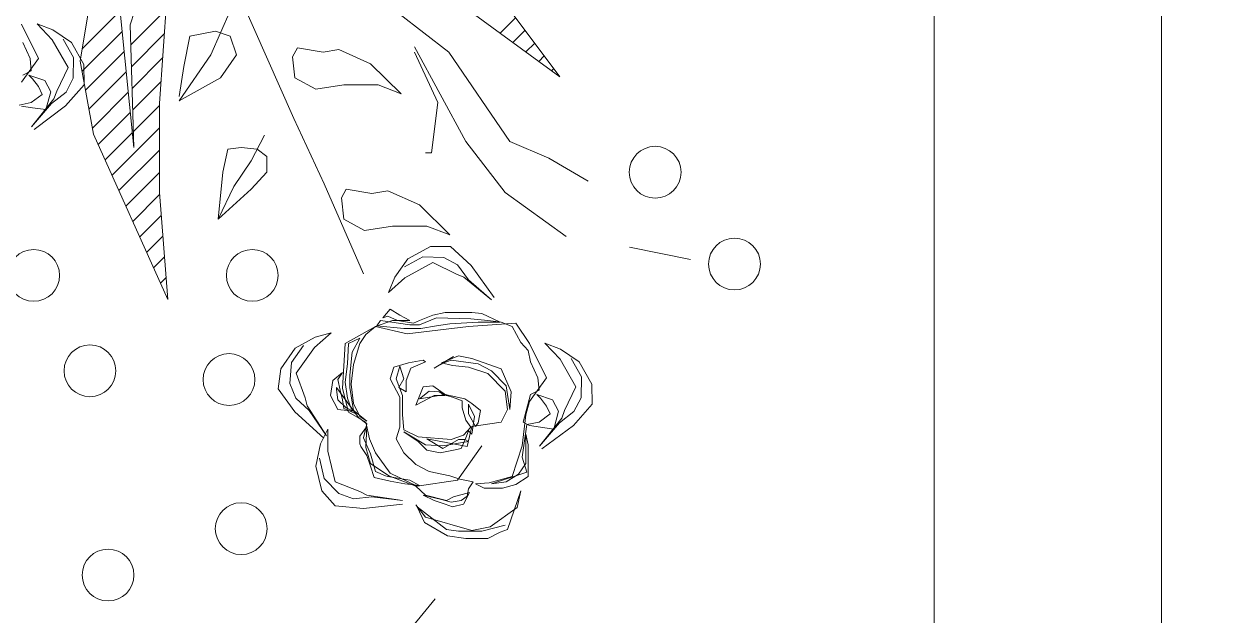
# Model space of a CAD drawing. Header units: millimetres. Extents: x -122165 to 59500, y -31598 to 53500.
# Drawn here: x 19124.9 to 19516.6, y 5434.5 to 5629.5 of the extents above; entities that cross this region are included whole.
import ezdxf

# ---------------------------------------------------------------- set-up
doc = ezdxf.new("R2010")
doc.units = ezdxf.units.MM
doc.header["$MEASUREMENT"] = 0
for name, color, linetype, lineweight in [('ARC_A_ R.C.C', 162, 'Continuous', 40), ('ARC_A_R.C.C. Hatch', 8, 'Continuous', 5), ('ARC_A_Steel_1(fabrication)', 46, 'Continuous', 9), ('Lan_Planter', 74, 'Continuous', 13)]:
    doc.layers.add(name, color=color, linetype=linetype, lineweight=lineweight)

# ---------------------------------------------------------------- blocks, each defined once
blk = doc.blocks.new('ARC$1$Existing Layout$0$col gf 180116')
at = {"layer": 'ARC_A_R.C.C. Hatch'}
h = blk.add_hatch(color=256, dxfattribs=at)
h.dxf.hatch_style = 1
h.paths.add_polyline_path([(201.73999, 26.78621), (202.64, 26.78621), (202.64, 26.48621), (201.73999, 26.48621)])
edge = h.paths.add_edge_path()
edge.add_line((216.33999, 22.98621), (216.13999, 22.98621))
edge.add_line((216.13999, 22.98621), (216.13999, 25.58621))
edge.add_line((216.13999, 25.58621), (218.33999, 25.58621))
edge.add_line((218.33999, 25.58621), (218.33999, 22.98621))
edge.add_line((218.33999, 22.98621), (218.03999, 22.98621))
h.paths.add_polyline_path([(207.13999, 25.88621), (207.43999, 25.88621), (207.43999, 26.78621), (207.13999, 26.78621)])
h.paths.add_polyline_path([(208.03999, 20.48621), (208.03999, 20.78621), (207.13999, 20.78621), (207.13999, 20.48621)])
h.paths.add_polyline_path([(202.63999, 32.78621), (202.63999, 32.48621), (201.73999, 32.48621), (201.73999, 32.78621)])
h.paths.add_polyline_path([(191.23999, 20.48621), (191.23999, 20.78621), (190.33999, 20.78621), (190.33999, 20.48621)])
h.paths.add_polyline_path([(184.03999, 20.48621), (184.03999, 20.78621), (183.13999, 20.78621), (183.13999, 20.48621)])
h.paths.add_polyline_path([(220.63999, 14.18621), (220.33999, 14.18621), (220.33999, 13.28621), (220.63999, 13.28621)])
h.paths.add_polyline_path([(220.63999, 20.48621), (220.63999, 20.78621), (219.73999, 20.78621), (219.73999, 20.48621)])
h.paths.add_polyline_path([(220.63999, 25.28621), (220.63999, 25.58621), (219.73999, 25.58621), (219.73999, 25.28621)])
h.paths.add_polyline_path([(220.63999, 32.78621), (220.63999, 32.48621), (219.73999, 32.48621), (219.73999, 32.78621)])
h.paths.add_polyline_path([(220.33999, 37.28621), (220.63999, 37.28621), (220.63999, 38.18621), (220.33999, 38.18621)])
h.paths.add_polyline_path([(201.13999, 43.28621), (201.43999, 43.28621), (201.43999, 44.18621), (201.13999, 44.18621)])
h.paths.add_polyline_path([(196.33999, 43.28621), (196.63999, 43.28621), (196.63999, 44.18621), (196.33999, 44.18621)])
h.paths.add_polyline_path([(190.33999, 43.28621), (190.63999, 43.28621), (190.63999, 44.18621), (190.33999, 44.18621)])
h.paths.add_polyline_path([(207.13999, 43.28621), (207.43999, 43.28621), (207.43999, 44.18621), (207.13999, 44.18621)])
h.paths.add_polyline_path([(220.63999, 56.78621), (220.33999, 56.78621), (220.33999, 55.88621), (220.63999, 55.88621)])
h.paths.add_polyline_path([(220.33999, 50.78621), (220.63999, 50.78621), (220.63999, 49.88621), (220.33999, 49.88621)])
h.paths.add_polyline_path([(226.33999, 50.78621), (226.63999, 50.78621), (226.63999, 49.88621), (226.33999, 49.88621)])
h.paths.add_polyline_path([(220.33999, 43.28621), (220.63999, 43.28621), (220.63999, 44.18621), (220.33999, 44.18621)])
h.paths.add_polyline_path([(232.63999, 44.18621), (232.63999, 43.88621), (231.73999, 43.88621), (231.73999, 44.18621)])
h.paths.add_polyline_path([(232.63999, 50.48621), (232.63999, 50.78621), (231.73999, 50.78621), (231.73999, 50.48621)])
h.paths.add_polyline_path([(232.63999, 55.88621), (232.63999, 56.18621), (231.73999, 56.18621), (231.73999, 55.88621)])
h.paths.add_polyline_path([(213.13999, 43.28621), (213.43999, 43.28621), (213.43999, 44.18621), (213.13999, 44.18621)])
h.paths.add_polyline_path([(226.63999, 7.88621), (226.63999, 8.18621), (225.73999, 8.18621), (225.73999, 7.88621)])
h.paths.add_polyline_path([(226.63999, 13.28621), (226.63999, 13.58621), (225.73999, 13.58621), (225.73999, 13.28621)])
h.paths.add_polyline_path([(201.73999, 20.78621), (201.73999, 20.48621), (202.63999, 20.48621), (202.63999, 20.78621)])
h.paths.add_polyline_path([(184.03999, 25.88621), (184.03999, 26.18621), (183.13999, 26.18621), (183.13999, 25.88621)])
h.paths.add_polyline_path([(183.13999, 14.18621), (183.13999, 13.88621), (184.03999, 13.88621), (184.03999, 14.18621)])
h.paths.add_polyline_path([(202.63999, 13.88621), (202.63999, 14.18621), (201.73999, 14.18621), (201.73999, 13.88621)])
h.paths.add_polyline_path([(196.33999, 13.28621), (196.63999, 13.28621), (196.63999, 14.18621), (196.33999, 14.18621)])
h.paths.add_polyline_path([(190.33999, 13.28621), (190.63999, 13.28621), (190.63999, 14.18621), (190.33999, 14.18621)])
h.paths.add_polyline_path([(196.33999, 25.88621), (196.63999, 25.88621), (196.63999, 26.78621), (196.33999, 26.78621)])
h.paths.add_polyline_path([(190.33999, 25.88621), (190.63999, 25.88621), (190.63999, 26.78621), (190.33999, 26.78621)])
h.paths.add_polyline_path([(214.03999, 13.28621), (214.03999, 13.58621), (213.13999, 13.58621), (213.13999, 13.28621)])
h.paths.add_polyline_path([(213.13999, 20.78621), (213.13999, 20.48621), (214.03999, 20.48621), (214.03999, 20.78621)])
h.paths.add_polyline_path([(213.43999, 26.78621), (213.13999, 26.78621), (213.13999, 25.88621), (213.43999, 25.88621)])
h.paths.add_polyline_path([(214.03999, 32.78621), (214.03999, 32.48621), (213.13999, 32.48621), (213.13999, 32.78621)])
h.paths.add_polyline_path([(214.03999, 7.88621), (214.03999, 8.18621), (213.13999, 8.18621), (213.13999, 7.88621)])
h.paths.add_polyline_path([(226.63999, 20.48621), (226.63999, 20.78621), (225.73999, 20.78621), (225.73999, 20.48621)])
h.paths.add_polyline_path([(226.63999, 25.28621), (226.63999, 25.58621), (225.73999, 25.58621), (225.73999, 25.28621)])
h.paths.add_polyline_path([(226.63999, 32.78621), (226.63999, 32.48621), (225.73999, 32.48621), (225.73999, 32.78621)])
h.paths.add_polyline_path([(226.63999, 37.28621), (226.63999, 37.58621), (225.73999, 37.58621), (225.73999, 37.28621)])
h.paths.add_polyline_path([(225.73999, 44.18621), (225.73999, 43.88621), (226.63999, 43.88621), (226.63999, 44.18621)])
h.paths.add_polyline_path([(226.63999, 56.78621), (226.33999, 56.78621), (226.33999, 55.88621), (226.63999, 55.88621)])
h.paths.add_polyline_path([(214.03999, 55.88621), (214.03999, 56.18621), (213.13999, 56.18621), (213.13999, 55.88621)])
h.paths.add_polyline_path([(213.13999, 37.28621), (213.43999, 37.28621), (213.43999, 38.18621), (213.13999, 38.18621)])
h.paths.add_polyline_path([(214.03999, 50.78621), (213.73999, 50.78621), (213.73999, 49.88621), (214.03999, 49.88621)])
h.paths.add_polyline_path([(207.13999, 37.28621), (207.43999, 37.28621), (207.43999, 38.18621), (207.13999, 38.18621)])
h.paths.add_polyline_path([(207.13999, 49.88621), (207.43999, 49.88621), (207.43999, 50.78621), (207.13999, 50.78621)])
h.paths.add_polyline_path([(183.13999, 50.18621), (183.13999, 49.88621), (184.03999, 49.88621), (184.03999, 50.18621)])
h.paths.add_polyline_path([(183.13999, 38.18621), (183.13999, 37.88621), (184.03999, 37.88621), (184.03999, 38.18621)])
h.paths.add_polyline_path([(201.73999, 37.58621), (201.73999, 37.28621), (202.63999, 37.28621), (202.63999, 37.58621)])
h.paths.add_polyline_path([(196.33999, 37.28621), (196.63999, 37.28621), (196.63999, 38.18621), (196.33999, 38.18621)])
h.paths.add_polyline_path([(190.33999, 37.28621), (190.63999, 37.28621), (190.63999, 38.18621), (190.33999, 38.18621)])
h.paths.add_polyline_path([(201.13999, 49.88621), (201.43999, 49.88621), (201.43999, 50.78621), (201.13999, 50.78621)])
h.paths.add_polyline_path([(196.33999, 49.88621), (196.63999, 49.88621), (196.63999, 50.78621), (196.33999, 50.78621)])
h.paths.add_polyline_path([(190.33999, 49.88621), (190.63999, 49.88621), (190.63999, 50.78621), (190.33999, 50.78621)])
h.paths.add_polyline_path([(220.63999, 8.18621), (220.33999, 8.18621), (220.33999, 7.28621), (220.63999, 7.28621)])
h.paths.add_polyline_path([(195.73999, 20.48621), (195.73999, 20.78621), (196.63999, 20.78621), (196.63999, 20.48621)])
h.paths.add_polyline_path([(183.13999, 43.58621), (183.13999, 43.28621), (184.03999, 43.28621), (184.03999, 43.58621)])
blk = doc.blocks.new('ARC')
at = {"layer": 'ARC_A_Steel_1(fabrication)'}
for p, q in [((19424.89, 1499.99, -1.5), (19424.89, 5999.96, -1.5)), ((19499.89, 1499.99, -1.5), (19499.89, 5999.96, -1.5))]:
    blk.add_line(p, q, dxfattribs=at)
at = {"layer": 'ARC_A_ R.C.C', "extrusion": (4.48937e-09, -4.26518e-20, 1), "xscale": 999.9941761349517, "yscale": 999.9941761349517, "zscale": 999.9941761349517}
blk.add_blockref('ARC$1$Existing Layout$0$col gf 180116', (-183138.93, -13286.14, -0.89), dxfattribs=at)
blk = doc.blocks.new('b-85')
at = {"color": 30, "true_color": 0xef731a}
for p, q in [((-285.2, 701.7), (-274.6, 707.1)), ((-274.6, 707.1), (-255.5, 707.1)), ((-255.5, 707.1), (-239.6, 704.8)), ((-239.6, 704.8), (-219.5, 693.3)), ((-303.2, 665.7), (-291.6, 699.4)), ((-276.7, 697.1), (-300.1, 680.2)), ((-291.6, 699.4), (-285.2, 701.7)), ((-269.3, 700.9), (-289.5, 695.6)), ((-260.8, 700.2), (-276.7, 697.1)), ((-249.2, 700.9), (-269.3, 700.9)), ((-220.5, 688.7), (-260.8, 700.2)), ((-238.6, 699.4), (-249.2, 700.9)), ((-213.1, 679.5), (-238.6, 699.4)), ((-219.5, 693.3), (-213.1, 679.5)), ((-212.1, 677.9), (-220.5, 688.7)), ((-300.1, 680.2), (-303.2, 665.7)), ((-258.7, 667.2), (-253.4, 677.2)), ((-244.9, 671), (-258.7, 667.2)), ((-251.3, 674.1), (-256.6, 670.3)), ((-253.4, 677.2), (-243.9, 679.5)), ((-242.8, 675.6), (-251.3, 674.1)), ((-238.6, 674.1), (-244.9, 671)), ((-243.9, 679.5), (-237.5, 677.2)), ((-234.3, 673.3), (-242.8, 675.6)), ((-220.5, 669.5), (-238.6, 674.1)), ((-237.5, 677.2), (-228, 674.1)), ((-218.4, 669.5), (-234.3, 673.3)), ((-228, 674.1), (-218.4, 669.5)), ((-200.4, 677.2), (-166.5, 681)), ((-200.4, 674.1), (-173.9, 671)), ((-169.6, 669.5), (-200.4, 674.1)), ((-173.9, 671), (-158, 672.6)), ((-166.5, 681), (-142.1, 678.7)), ((-158, 672.6), (-145.3, 668)), ((-142.1, 678.7), (-130.4, 665.7)), ((-287.3, 663.4), (-299, 660.3)), ((-271.4, 663.4), (-287.3, 663.4)), ((-264, 659.5), (-271.4, 663.4)), ((-257.7, 664.1), (-261.9, 658)), ((-256.6, 670.3), (-257.7, 664.1)), ((-248.1, 656.5), (-213.1, 661.8)), ((-212.1, 661.8), (-220.5, 669.5)), ((-215.2, 661.1), (-202.5, 659.5)), ((-206.8, 656.5), (-215.2, 661.1)), ((-213.1, 661.8), (-189.8, 650.3)), ((-188.7, 652.6), (-212.1, 661.8)), ((-163.3, 666.4), (-169.6, 669.5)), ((-142.1, 658), (-163.3, 666.4)), ((-145.3, 668), (-132.5, 654.9)), ((-130.4, 665.7), (-125.1, 644.2)), ((-299, 660.3), (-309.6, 653.4)), ((-309.6, 653.4), (-309.6, 644.2)), ((-277.8, 659.5), (-308.5, 649.6)), ((-307.5, 641.9), (-301.1, 651.1)), ((-304.3, 626.6), (-295.8, 653.4)), ((-301.1, 651.1), (-290.5, 658)), ((-295.8, 653.4), (-284.2, 656.5)), ((-290.5, 658), (-277.8, 659.5)), ((-284.2, 656.5), (-275.7, 658.8)), ((-275.7, 658.8), (-264, 659.5)), ((-269.3, 626.6), (-248.1, 656.5)), ((-261.9, 658), (-250.2, 655.7)), ((-250.2, 655.7), (-241.7, 652.6)), ((-241.7, 652.6), (-223.7, 648.8)), ((-187.7, 653.4), (-206.8, 656.5)), ((-202.5, 659.5), (-189.8, 657.2)), ((-189.8, 657.2), (-176, 654.2)), ((-189.8, 650.3), (-177.1, 632.7)), ((-172.8, 641.9), (-188.7, 652.6)), ((-185.6, 652.6), (-187.7, 653.4)), ((-177.1, 648.8), (-185.6, 652.6)), ((-176, 654.2), (-172.8, 644.2)), ((-135.7, 631.2), (-142.1, 658)), ((-132.5, 654.9), (-128.3, 637.3)), ((-309.6, 644.2), (-309.6, 625.8)), ((-308.5, 649.6), (-304.3, 636.5)), ((-307.5, 616.6), (-307.5, 641.9)), ((-223.7, 648.8), (-212.1, 642.7)), ((-212.1, 642.7), (-201.5, 632.7)), ((-172.8, 633.5), (-177.1, 648.8)), ((-172.8, 644.2), (-169.6, 635)), ((-168.6, 628.1), (-172.8, 641.9)), ((-125.1, 644.2), (-129.4, 625)), ((-304.3, 636.5), (-308.5, 608.2)), ((-251.3, 628.9), (-244.9, 630.4)), ((-244.9, 630.4), (-233.3, 632.7)), ((-233.3, 632.7), (-221.6, 630.4)), ((-221.6, 630.4), (-214.2, 622.7)), ((-201.5, 632.7), (-195.1, 620.4)), ((-177.1, 632.7), (-171.8, 620.4)), ((-166.5, 619.7), (-172.8, 633.5)), ((-169.6, 635), (-164.3, 627.3)), ((-135.7, 612), (-135.7, 631.2)), ((-321.6, 629.2), (-349, 608.8)), ((-338.8, 602.6), (-319.5, 627)), ((-319.5, 627), (-336.8, 606.6)), ((-309.6, 625.8), (-307.5, 616.6)), ((-307.5, 599.7), (-304.3, 626.6)), ((-256.6, 627.3), (-260.8, 609.7)), ((-235.4, 626.6), (-257.7, 622.7)), ((-257.7, 622.7), (-254.5, 621.2)), ((-257.7, 613.5), (-255.5, 619.7)), ((-221.6, 620.4), (-256.6, 627.3)), ((-255.5, 619.7), (-251.3, 628.9)), ((-254.5, 621.2), (-249.2, 621.2)), ((-242.8, 621.2), (-253.4, 617.4)), ((-249.2, 621.2), (-235.4, 628.9)), ((-214.2, 618.9), (-242.8, 621.2)), ((-235.4, 628.9), (-221.6, 620.4)), ((-220.5, 625.8), (-235.4, 626.6)), ((-201.5, 614.3), (-220.5, 625.8)), ((-214.2, 622.7), (-201.5, 614.3)), ((-195.1, 620.4), (-198.3, 610.5)), ((-171.8, 620.4), (-168.6, 605.9)), ((-169.6, 609.7), (-168.6, 628.1)), ((-169.6, 607.4), (-166.5, 619.7)), ((-164.3, 627.3), (-163.3, 625)), ((-163.3, 625), (-163.3, 618.1)), ((-129.4, 625), (-135.7, 612)), ((-132.2, 620), (-106.9, 597)), ((-336.1, 596.6), (-331.9, 612)), ((-331.9, 612), (-320.2, 610.5)), ((-320.2, 610.5), (-310.7, 608.9)), ((-260.8, 609.7), (-286.3, 605.9)), ((-266.1, 606.6), (-264, 609.7)), ((-264, 609.7), (-257.7, 598.9)), ((-263, 601.2), (-260.8, 616.6)), ((-260.8, 616.6), (-257.7, 613.5)), ((-253.4, 617.4), (-259.8, 610.5)), ((-259.8, 610.5), (-255.5, 604.3)), ((-201.5, 612.8), (-214.2, 618.9)), ((-200.4, 599.7), (-201.5, 612.8)), ((-198.3, 610.5), (-198.3, 584.4)), ((-163.3, 618.1), (-169.6, 609.7)), ((-134.5, 618), (-119.3, 596)), ((-117.7, 591.8), (-134.5, 618)), ((-349, 608.8), (-365.2, 590.4)), ((-336.8, 606.6), (-349.4, 596.8)), ((-341.3, 596), (-338.8, 602.6)), ((-319.1, 605.9), (-328.7, 598.9)), ((-328.7, 598.9), (-325.5, 592)), ((-308.5, 608.2), (-319.1, 605.9)), ((-305.4, 605.9), (-311.7, 582.1)), ((-310.7, 608.9), (-305.4, 605.9)), ((-310.7, 588.2), (-307.5, 599.7)), ((-286.3, 605.9), (-291.6, 595.1)), ((-268.3, 595.9), (-266.1, 606.6)), ((-257.7, 590.5), (-263, 601.2)), ((-257.7, 598.9), (-257.7, 590.5)), ((-255.5, 604.3), (-252.3, 593.6)), ((-200.4, 582.8), (-200.4, 599.7)), ((-162.2, 602), (-169.6, 607.4)), ((-169.6, 605.1), (-155.9, 594.3)), ((-163.3, 601.2), (-169.6, 605.1)), ((-168.6, 605.9), (-153.7, 597.4)), ((-158, 589.7), (-163.3, 601.2)), ((-143.1, 575.9), (-162.2, 602)), ((-160.1, 598.9), (-149.5, 594.3)), ((-158, 595.9), (-160.1, 598.9)), ((-365.2, 590.4), (-364.8, 572.9)), ((-349.4, 596.8), (-355.5, 584.8)), ((-351, 575.3), (-341.3, 596)), ((-330.8, 586.7), (-336.1, 596.6)), ((-325.5, 592), (-320.2, 585.1)), ((-294.8, 579.8), (-293.7, 595.1)), ((-293.7, 595.1), (-290.5, 574.4)), ((-291.6, 595.1), (-289.5, 579)), ((-260.8, 589.7), (-268.3, 595.9)), ((-254.5, 585.9), (-260.8, 589.7)), ((-252.3, 593.6), (-252.3, 587.4)), ((-212.1, 591.3), (-223.7, 585.1)), ((-218.4, 575.2), (-212.1, 591.3)), ((-158, 596.6), (-151.6, 593.6)), ((-144.2, 595.1), (-158, 596.6)), ((-154.8, 575.9), (-158, 595.9)), ((-155.9, 572.9), (-158, 589.7)), ((-155.9, 594.3), (-152.7, 585.1)), ((-153.7, 597.4), (-148.4, 576.7)), ((-151.6, 593.6), (-144.2, 586.7)), ((-149.5, 594.3), (-148.4, 586.7)), ((-137.8, 582.8), (-144.2, 595.1)), ((-119.3, 596), (-107.7, 585.1)), ((-115.8, 585), (-117.7, 591.8)), ((-106.9, 597), (-92.6, 577.1)), ((-355.5, 584.8), (-355.9, 566.6)), ((-317, 582.1), (-330.8, 586.7)), ((-325.5, 567.5), (-310.7, 588.2)), ((-320.2, 585.1), (-317, 582.1)), ((-311.7, 582.1), (-319.1, 578.2)), ((-319.1, 578.2), (-318.1, 567.5)), ((-286.3, 559.8), (-294.8, 579.8)), ((-289.5, 579), (-274.6, 563.7)), ((-237.5, 582.1), (-254.5, 585.9)), ((-252.3, 587.4), (-243.9, 584.4)), ((-243.9, 584.4), (-238.6, 582.8)), ((-238.6, 582.8), (-226.9, 574.4)), ((-215.2, 585.9), (-237.5, 582.1)), ((-237.5, 582.8), (-232.2, 579.8)), ((-228, 582.8), (-237.5, 582.8)), ((-232.2, 579.8), (-223.7, 579)), ((-223.7, 585.1), (-228, 582.8)), ((-223.7, 579), (-215.2, 585.9)), ((-203.6, 579.8), (-197.2, 575.9)), ((-203.6, 569.8), (-203.6, 579.8)), ((-195.1, 568.3), (-200.4, 582.8)), ((-198.3, 584.4), (-189.8, 568.3)), ((-152.7, 585.1), (-150.6, 571.3)), ((-148.4, 586.7), (-146.3, 578.2)), ((-146.3, 578.2), (-144.2, 569)), ((-144.2, 586.7), (-143.1, 577.5)), ((-140, 569.8), (-137.8, 582.8)), ((-108.1, 563.5), (-115.8, 585)), ((-107.7, 585.1), (-102.7, 572.5)), ((-364.8, 572.9), (-354, 553.7)), ((-337.3, 551.4), (-351, 575.3)), ((-290.5, 574.4), (-277.8, 561.4)), ((-226.9, 574.4), (-218.4, 575.2)), ((-207.8, 559.1), (-203.6, 569.8)), ((-197.2, 575.9), (-201.5, 568.3)), ((-201.5, 568.3), (-198.3, 557.5)), ((-198.3, 557.5), (-195.1, 568.3)), ((-189.8, 568.3), (-193, 558.3)), ((-158, 556), (-155.9, 572.9)), ((-154.8, 565.2), (-154.8, 575.9)), ((-150.6, 571.3), (-152.7, 555.2)), ((-148.4, 576.7), (-150.6, 537.6)), ((-148.4, 562.9), (-140, 569.8)), ((-144.2, 569), (-148.4, 562.9)), ((-143.1, 577.5), (-143.1, 575.9)), ((-102.7, 572.5), (-104.2, 554.3)), ((-92.6, 577.1), (-94.7, 559.8)), ((-355.9, 566.6), (-346.9, 550.8)), ((-310.7, 537.6), (-325.5, 567.5)), ((-318.1, 567.5), (-311.7, 553.7)), ((-260.8, 550.6), (-286.3, 559.8)), ((-277.8, 561.4), (-266.1, 555.2)), ((-274.6, 563.7), (-257.7, 558.3)), ((-257.7, 558.3), (-243.9, 556.8)), ((-228, 559.1), (-244.9, 549.1)), ((-236.4, 554.5), (-228, 559.1)), ((-220.5, 553.7), (-207.8, 559.1)), ((-193, 558.3), (-205.7, 554.5)), ((-156.9, 545.3), (-154.8, 565.2)), ((-124.1, 541), (-108.1, 563.5)), ((-94.7, 559.8), (-107.3, 541.6)), ((-354, 553.7), (-337.8, 542.6)), ((-324.2, 537.4), (-337.3, 551.4)), ((-311.7, 553.7), (-309.6, 543.7)), ((-266.1, 555.2), (-242.8, 552.2)), ((-249.2, 548.3), (-260.8, 550.6)), ((-234.3, 554.5), (-249.2, 548.3)), ((-243.9, 556.8), (-234.3, 554.5)), ((-242.8, 552.2), (-236.4, 554.5)), ((-218.4, 552.2), (-220.5, 553.7)), ((-205.7, 554.5), (-218.4, 552.2)), ((-163.3, 537.6), (-158, 556)), ((-152.7, 555.2), (-153.7, 537.6)), ((-104.2, 554.3), (-114.6, 539.5)), ((-337.8, 542.6), (-324.2, 537.4)), ((-299, 520), (-310.7, 537.6)), ((-309.6, 543.7), (-303.2, 536.8)), ((-303.2, 536.8), (-295.8, 523)), ((-150.6, 537.6), (-177.1, 523)), ((-168.6, 529.9), (-163.3, 537.6)), ((-163.3, 533), (-156.9, 545.3)), ((-153.7, 537.6), (-163.3, 533)), ((-138.5, 528.4), (-124.1, 541)), ((-107.3, 541.6), (-124.5, 532.2)), ((-204.6, 529.2), (-257.7, 523)), ((-177.1, 523), (-204.6, 529.2)), ((-177.1, 523), (-168.6, 529.9)), ((-124.5, 532.2), (-138.5, 528.4)), ((-257.7, 523), (-299, 520)), ((-295.8, 523), (-286.3, 519.2)), ((-286.3, 519.2), (-274.6, 517.7)), ((-285.2, 519.2), (-269.3, 511.5)), ((-266.1, 519.2), (-285.2, 519.2)), ((-274.6, 517.7), (-259.8, 516.1)), ((-241.7, 520.7), (-266.1, 519.2)), ((-259.8, 516.1), (-230.1, 515.4)), ((-230.1, 522.3), (-241.7, 520.7)), ((-216.3, 524.6), (-230.1, 522.3)), ((-230.1, 515.4), (-215.2, 521.5)), ((-226.9, 513.1), (-215.2, 517.7)), ((-201.5, 524.6), (-216.3, 524.6)), ((-215.2, 521.5), (-206.8, 521.5)), ((-215.2, 517.7), (-209.9, 520)), ((-209.9, 520), (-196.2, 517.7)), ((-206.8, 521.5), (-181.3, 517.7)), ((-206.8, 517.7), (-191.9, 517.7)), ((-198.3, 513.1), (-206.8, 517.7)), ((-178.1, 522.3), (-201.5, 524.6)), ((-196.2, 517.7), (-187.7, 513.8)), ((-191.9, 517.7), (-177.1, 523)), ((-181.3, 517.7), (-178.1, 522.3)), ((-269.3, 511.5), (-260.8, 510.8)), ((-260.8, 510.8), (-251.3, 510.8)), ((-251.3, 510.8), (-237.5, 510.8)), ((-237.5, 510.8), (-226.9, 513.1)), ((-189.8, 507.7), (-198.3, 513.1)), ((-183.4, 515.4), (-189.8, 507.7)), ((-187.7, 513.8), (-183.4, 515.4)), ((-280.1, 497.8), (-260.2, 470)), ((-277.9, 499.8), (-257.8, 482.2)), ((-253.8, 480.1), (-277.9, 499.8)), ((-188.4, 493.4), (-202.6, 480.6)), ((-193.8, 480), (-188.4, 493.4)), ((-257.8, 482.2), (-248.3, 469.4)), ((-247.3, 477.4), (-253.8, 480.1)), ((-226.8, 467.3), (-247.3, 477.4)), ((-202.6, 480.6), (-226.8, 467.3)), ((-205.2, 464), (-193.8, 480)), ((-450.6, 464.7), (-397.6, 454)), ((-260.2, 470), (-242.2, 453.5)), ((-248.3, 469.4), (-236.4, 463)), ((-218.1, 462.3), (-202.2, 471)), ((-236.4, 463), (-218.1, 462.3)), ((-224.7, 453.5), (-205.2, 464)), ((-242.2, 453.5), (-224.7, 453.5)), ((67.9, 355.8), (79.5, 292.2)), ((119.5, 351.6), (92.1, 331.2)), ((102.3, 325), (121.6, 349.4)), ((121.6, 349.4), (104.3, 329)), ((92.1, 331.2), (75.9, 312.8)), ((105, 319), (109.2, 334.4)), ((109.2, 334.4), (120.9, 332.8)), ((120.9, 332.8), (130.4, 331.3)), ((132.5, 330.5), (121.9, 328.2)), ((104.3, 329), (91.7, 319.2)), ((99.7, 318.4), (102.3, 325)), ((121.9, 328.2), (112.4, 321.3)), ((112.4, 321.3), (115.6, 314.4)), ((75.9, 312.8), (76.3, 295.3)), ((91.7, 319.2), (85.5, 307.2)), ((90, 297.7), (99.7, 318.4)), ((110.3, 309.1), (105, 319)), ((115.6, 314.4), (120.9, 307.5)), ((115.6, 289.9), (130.4, 310.6)), ((85.5, 307.2), (85.2, 289)), ((124.1, 304.5), (110.3, 309.1)), ((120.9, 307.5), (124.1, 304.5)), ((129.4, 304.5), (121.9, 300.6)), ((121.9, 300.6), (123, 289.9)), ((79.5, 292.2), (72.1, 248.5)), ((76.3, 295.3), (87.1, 276)), ((103.8, 273.8), (90, 297.7)), ((130.4, 260), (115.6, 289.9)), ((123, 289.9), (129.4, 276.1)), ((85.2, 289), (94.2, 273.2)), ((87.1, 276), (103.3, 265)), ((116.9, 259.8), (103.8, 273.8)), ((103.3, 265), (116.9, 259.8))]:
    blk.add_line(p, q, dxfattribs=at)
at = {"color": 97, "true_color": 0x446a2a}
for p, q in [((3.2, 499.3), (67.9, 355.8)), ((10.6, 406.5), (3.2, 499.3)), ((3.3, 498.1), (3.6, 498.4)), ((-166.5, 477), (-132.5, 398.8)), ((4.7, 480.2), (9.6, 485.1)), ((6.1, 462.2), (15.6, 471.7)), ((7.6, 444.3), (21.6, 458.3)), ((-289.5, 406.5), (-342.5, 444.8)), ((9, 426.3), (27.7, 445)), ((-241.7, 443.3), (-215.2, 417.2)), ((-221.6, 435.6), (-241.7, 443.3)), ((-191.9, 435.6), (-221.6, 435.6)), ((-167.5, 439.4), (-191.9, 435.6)), ((-149.5, 429.5), (-167.5, 439.4)), ((-147.4, 411.1), (-149.5, 429.5)), ((-40.3, 429.5), (-68.9, 403.4)), ((-54.1, 401.1), (-40.3, 429.5)), ((-44.5, 388.8), (-40.3, 429.5)), ((10.5, 408.3), (33.7, 431.6)), ((-215.2, 417.2), (-187.7, 404.9)), ((10.6, 389.1), (39.7, 418.2)), ((-255.5, 362), (-289.5, 406.5)), ((-187.7, 404.9), (-173.9, 407.2)), ((-173.9, 407.2), (-151.6, 403.4)), ((-151.6, 403.4), (-147.4, 411.1)), ((-68.9, 403.4), (-82.7, 388.8)), ((10.6, 329), (10.6, 406.5)), ((10.6, 369.7), (45.8, 404.8)), ((-327.6, 376.5), (-361.6, 396.5)), ((-132.5, 398.8), (-106, 342)), ((-68.9, 378.8), (-54.1, 401.1)), ((-82.7, 388.8), (-82.7, 375)), ((-48.8, 368.9), (-44.5, 388.8)), ((10.6, 350.3), (51.8, 391.5)), ((-293.7, 362), (-327.6, 376.5)), ((-231.1, 328.2), (-225.8, 371.9)), ((-225.8, 371.9), (-220.5, 371.9)), ((-82.7, 375), (-74.2, 368.9)), ((-80.6, 356.6), (-68.9, 378.8)), ((34.2, 354.5), (57.8, 378.1)), ((-240.7, 284.5), (-293.7, 362)), ((-211, 279.9), (-255.5, 362)), ((-74.2, 368.9), (-60.4, 367.3)), ((-60.4, 367.3), (-48.8, 368.9)), ((32.9, 367.3), (36, 260.7)), ((44.5, 252.3), (32.9, 367.3)), ((36, 336.9), (63.8, 364.7)), ((10.6, 330.9), (33.3, 353.6)), ((-106, 342), (-58.3, 233.9)), ((37.7, 319.2), (68.9, 350.4)), ((9.3, 310.2), (33.8, 334.7)), ((39.5, 301.6), (71.9, 334)), ((-211, 284.5), (-231.1, 328.2)), ((-199.3, 320.6), (-172.8, 294.5)), ((-179.2, 312.9), (-199.3, 320.6)), ((-6.4, 326.7), (-42.4, 306.8)), ((-33.9, 286.8), (-6.4, 326.7)), ((-10.6, 296.8), (-6.4, 322.9)), ((3.2, 220.9), (10.6, 329)), ((-149.5, 312.9), (-179.2, 312.9)), ((-125.1, 316.7), (-149.5, 312.9)), ((-107.1, 306.8), (-125.1, 316.7)), ((7.9, 289.4), (34.4, 315.9)), ((41.3, 284), (74.9, 317.6)), ((-337.2, 306), (-252.3, 243.9)), ((-268.3, 213.2), (-337.2, 306)), ((-331.8, 298.8), (-330, 300.7)), ((-105, 288.4), (-107.1, 306.8)), ((-42.4, 306.8), (-56.2, 286.8)), ((43.1, 266.4), (77.9, 301.2)), ((-323.6, 287.7), (-318.8, 292.5)), ((-172.8, 294.5), (-145.3, 282.2)), ((-15.9, 270.7), (-10.6, 296.8)), ((6.5, 268.6), (35, 297.1)), ((-315.3, 276.6), (-307.6, 284.3)), ((-197.2, 250.8), (-240.7, 284.5)), ((-145.3, 282.2), (-131.5, 284.5)), ((-131.5, 284.5), (-109.2, 280.7)), ((-109.2, 280.7), (-105, 288.4)), ((-56.2, 286.8), (-50.9, 270.7)), ((-50.9, 248.5), (-33.9, 286.8)), ((43.2, 247.1), (77.7, 281.6)), ((-307, 265.4), (-296.4, 276.1)), ((-50.9, 270.7), (-38.2, 266.1)), ((-38.2, 266.1), (-15.9, 270.7)), ((5, 247.7), (35.5, 278.2)), ((-298.8, 254.3), (-285.2, 267.9)), ((36, 260.7), (4.2, 161)), ((-324.4, -638.1), (-234.3, -528.4))]:
    blk.add_line(p, q, dxfattribs=at)
for centre in [(-60.4, 698.6), (-49.8, 569), (71, 561.4), (-70, 478.5), (119.8, 478.5), (-488.8, 468.6), (-419.9, 388.8), (-40.3, -658.8)]:
    blk.add_circle(centre, 22.5, dxfattribs=at)
blk = doc.blocks.new('ARC$0$Existing Layout$0$col gf 180116')
at = {"true_color": 0x3d3dff}
h = blk.add_hatch(color=160, dxfattribs=at)
h.dxf.hatch_style = 1
h.paths.add_polyline_path([(201.73999, 26.78621), (202.64, 26.78621), (202.64, 26.48621), (201.73999, 26.48621)])
edge = h.paths.add_edge_path()
edge.add_line((216.33999, 22.98621), (216.13999, 22.98621))
edge.add_line((216.13999, 22.98621), (216.13999, 25.58621))
edge.add_line((216.13999, 25.58621), (218.33999, 25.58621))
edge.add_line((218.33999, 25.58621), (218.33999, 22.98621))
edge.add_line((218.33999, 22.98621), (218.03999, 22.98621))
h.paths.add_polyline_path([(207.13999, 25.88621), (207.43999, 25.88621), (207.43999, 26.78621), (207.13999, 26.78621)])
h.paths.add_polyline_path([(208.03999, 20.48621), (208.03999, 20.78621), (207.13999, 20.78621), (207.13999, 20.48621)])
h.paths.add_polyline_path([(202.63999, 32.78621), (202.63999, 32.48621), (201.73999, 32.48621), (201.73999, 32.78621)])
h.paths.add_polyline_path([(191.23999, 20.48621), (191.23999, 20.78621), (190.33999, 20.78621), (190.33999, 20.48621)])
h.paths.add_polyline_path([(184.03999, 20.48621), (184.03999, 20.78621), (183.13999, 20.78621), (183.13999, 20.48621)])
h.paths.add_polyline_path([(220.63999, 14.18621), (220.33999, 14.18621), (220.33999, 13.28621), (220.63999, 13.28621)])
h.paths.add_polyline_path([(220.63999, 20.48621), (220.63999, 20.78621), (219.73999, 20.78621), (219.73999, 20.48621)])
h.paths.add_polyline_path([(220.63999, 25.28621), (220.63999, 25.58621), (219.73999, 25.58621), (219.73999, 25.28621)])
h.paths.add_polyline_path([(220.63999, 32.78621), (220.63999, 32.48621), (219.73999, 32.48621), (219.73999, 32.78621)])
h.paths.add_polyline_path([(220.33999, 37.28621), (220.63999, 37.28621), (220.63999, 38.18621), (220.33999, 38.18621)])
h.paths.add_polyline_path([(201.13999, 43.28621), (201.43999, 43.28621), (201.43999, 44.18621), (201.13999, 44.18621)])
h.paths.add_polyline_path([(196.33999, 43.28621), (196.63999, 43.28621), (196.63999, 44.18621), (196.33999, 44.18621)])
h.paths.add_polyline_path([(190.33999, 43.28621), (190.63999, 43.28621), (190.63999, 44.18621), (190.33999, 44.18621)])
h.paths.add_polyline_path([(207.13999, 43.28621), (207.43999, 43.28621), (207.43999, 44.18621), (207.13999, 44.18621)])
h.paths.add_polyline_path([(220.63999, 56.78621), (220.33999, 56.78621), (220.33999, 55.88621), (220.63999, 55.88621)])
h.paths.add_polyline_path([(220.33999, 50.78621), (220.63999, 50.78621), (220.63999, 49.88621), (220.33999, 49.88621)])
h.paths.add_polyline_path([(226.33999, 50.78621), (226.63999, 50.78621), (226.63999, 49.88621), (226.33999, 49.88621)])
h.paths.add_polyline_path([(220.33999, 43.28621), (220.63999, 43.28621), (220.63999, 44.18621), (220.33999, 44.18621)])
h.paths.add_polyline_path([(232.63999, 44.18621), (232.63999, 43.88621), (231.73999, 43.88621), (231.73999, 44.18621)])
h.paths.add_polyline_path([(232.63999, 50.48621), (232.63999, 50.78621), (231.73999, 50.78621), (231.73999, 50.48621)])
h.paths.add_polyline_path([(232.63999, 55.88621), (232.63999, 56.18621), (231.73999, 56.18621), (231.73999, 55.88621)])
h.paths.add_polyline_path([(213.13999, 43.28621), (213.43999, 43.28621), (213.43999, 44.18621), (213.13999, 44.18621)])
h.paths.add_polyline_path([(226.63999, 7.88621), (226.63999, 8.18621), (225.73999, 8.18621), (225.73999, 7.88621)])
h.paths.add_polyline_path([(226.63999, 13.28621), (226.63999, 13.58621), (225.73999, 13.58621), (225.73999, 13.28621)])
h.paths.add_polyline_path([(201.73999, 20.78621), (201.73999, 20.48621), (202.63999, 20.48621), (202.63999, 20.78621)])
h.paths.add_polyline_path([(184.03999, 25.88621), (184.03999, 26.18621), (183.13999, 26.18621), (183.13999, 25.88621)])
h.paths.add_polyline_path([(183.13999, 14.18621), (183.13999, 13.88621), (184.03999, 13.88621), (184.03999, 14.18621)])
h.paths.add_polyline_path([(202.63999, 13.88621), (202.63999, 14.18621), (201.73999, 14.18621), (201.73999, 13.88621)])
h.paths.add_polyline_path([(196.33999, 13.28621), (196.63999, 13.28621), (196.63999, 14.18621), (196.33999, 14.18621)])
h.paths.add_polyline_path([(190.33999, 13.28621), (190.63999, 13.28621), (190.63999, 14.18621), (190.33999, 14.18621)])
h.paths.add_polyline_path([(196.33999, 25.88621), (196.63999, 25.88621), (196.63999, 26.78621), (196.33999, 26.78621)])
h.paths.add_polyline_path([(190.33999, 25.88621), (190.63999, 25.88621), (190.63999, 26.78621), (190.33999, 26.78621)])
h.paths.add_polyline_path([(214.03999, 13.28621), (214.03999, 13.58621), (213.13999, 13.58621), (213.13999, 13.28621)])
h.paths.add_polyline_path([(213.13999, 20.78621), (213.13999, 20.48621), (214.03999, 20.48621), (214.03999, 20.78621)])
h.paths.add_polyline_path([(213.43999, 26.78621), (213.13999, 26.78621), (213.13999, 25.88621), (213.43999, 25.88621)])
h.paths.add_polyline_path([(214.03999, 32.78621), (214.03999, 32.48621), (213.13999, 32.48621), (213.13999, 32.78621)])
h.paths.add_polyline_path([(214.03999, 7.88621), (214.03999, 8.18621), (213.13999, 8.18621), (213.13999, 7.88621)])
h.paths.add_polyline_path([(226.63999, 20.48621), (226.63999, 20.78621), (225.73999, 20.78621), (225.73999, 20.48621)])
h.paths.add_polyline_path([(226.63999, 25.28621), (226.63999, 25.58621), (225.73999, 25.58621), (225.73999, 25.28621)])
h.paths.add_polyline_path([(226.63999, 32.78621), (226.63999, 32.48621), (225.73999, 32.48621), (225.73999, 32.78621)])
h.paths.add_polyline_path([(226.63999, 37.28621), (226.63999, 37.58621), (225.73999, 37.58621), (225.73999, 37.28621)])
h.paths.add_polyline_path([(225.73999, 44.18621), (225.73999, 43.88621), (226.63999, 43.88621), (226.63999, 44.18621)])
h.paths.add_polyline_path([(226.63999, 56.78621), (226.33999, 56.78621), (226.33999, 55.88621), (226.63999, 55.88621)])
h.paths.add_polyline_path([(214.03999, 55.88621), (214.03999, 56.18621), (213.13999, 56.18621), (213.13999, 55.88621)])
h.paths.add_polyline_path([(213.13999, 37.28621), (213.43999, 37.28621), (213.43999, 38.18621), (213.13999, 38.18621)])
h.paths.add_polyline_path([(214.03999, 50.78621), (213.73999, 50.78621), (213.73999, 49.88621), (214.03999, 49.88621)])
h.paths.add_polyline_path([(207.13999, 37.28621), (207.43999, 37.28621), (207.43999, 38.18621), (207.13999, 38.18621)])
h.paths.add_polyline_path([(207.13999, 49.88621), (207.43999, 49.88621), (207.43999, 50.78621), (207.13999, 50.78621)])
h.paths.add_polyline_path([(183.13999, 50.18621), (183.13999, 49.88621), (184.03999, 49.88621), (184.03999, 50.18621)])
h.paths.add_polyline_path([(183.13999, 38.18621), (183.13999, 37.88621), (184.03999, 37.88621), (184.03999, 38.18621)])
h.paths.add_polyline_path([(201.73999, 37.58621), (201.73999, 37.28621), (202.63999, 37.28621), (202.63999, 37.58621)])
h.paths.add_polyline_path([(196.33999, 37.28621), (196.63999, 37.28621), (196.63999, 38.18621), (196.33999, 38.18621)])
h.paths.add_polyline_path([(190.33999, 37.28621), (190.63999, 37.28621), (190.63999, 38.18621), (190.33999, 38.18621)])
h.paths.add_polyline_path([(201.13999, 49.88621), (201.43999, 49.88621), (201.43999, 50.78621), (201.13999, 50.78621)])
h.paths.add_polyline_path([(196.33999, 49.88621), (196.63999, 49.88621), (196.63999, 50.78621), (196.33999, 50.78621)])
h.paths.add_polyline_path([(190.33999, 49.88621), (190.63999, 49.88621), (190.63999, 50.78621), (190.33999, 50.78621)])
h.paths.add_polyline_path([(220.63999, 8.18621), (220.33999, 8.18621), (220.33999, 7.28621), (220.63999, 7.28621)])
h.paths.add_polyline_path([(195.73999, 20.48621), (195.73999, 20.78621), (196.63999, 20.78621), (196.63999, 20.48621)])
h.paths.add_polyline_path([(183.13999, 43.58621), (183.13999, 43.28621), (184.03999, 43.28621), (184.03999, 43.58621)])

msp = doc.modelspace()

# ---------------------------------------------------------------- block references
msp.add_blockref('ARC', (0, 0))
at = {"layer": 'ARC_A_ R.C.C', "xscale": 999.9941761349517, "yscale": 999.9941761349517, "zscale": 999.9941761349517}
msp.add_blockref('ARC$0$Existing Layout$0$col gf 180116', (-183138.93, -13286.14, -0.89), dxfattribs=at)
at = {"layer": 'Lan_Planter', "xscale": 0.3794487534784165, "yscale": 0.3794487534784165, "zscale": 0.3794487534784165, "rotation": 180}
for p in [(19173.65, 5728.11, 0.6), (19137.4, 5197.75, 0.6)]:
    msp.add_blockref('b-85', p, dxfattribs=at)

doc.saveas('drawing.dxf')
